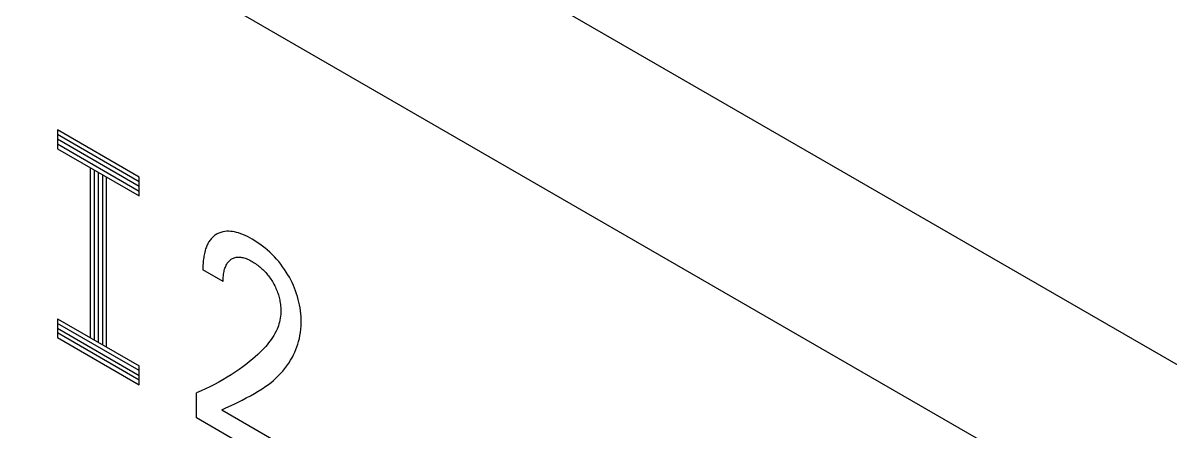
# Model space of a CAD drawing. Extents: x 0 to 420, y 0 to 297.
# Drawn here: x 195.1 to 205.02, y 177.19 to 180.72 of the extents above; entities that cross this region are included whole.
import ezdxf

# ---------------------------------------------------------------- set-up
doc = ezdxf.new("R2010")
doc.units = 0
doc.header["$LTSCALE"] = 23.1
doc.layers.add('40000_ISO', color=7, linetype='CONTINUOUS')

msp = doc.modelspace()

# ---------------------------------------------------------------- linework, layer by layer
at = {"layer": '40000_ISO', "color": 7, "linetype": 'CONTINUOUS'}
for p, q in [((220.7162, 168.7339), (171.572, 197.1066)), ((220.0091, 167.5092), (170.8649, 195.8819)), ((195.4016, 179.7926), (195.4016, 179.6293)), ((196.1087, 179.3844), (195.4016, 179.7926)), ((196.1087, 179.3435), (195.4016, 179.7518)), ((196.1087, 179.3027), (195.4016, 179.7109)), ((195.4016, 179.6701), (196.1087, 179.2619)), ((195.4016, 179.6293), (196.1087, 179.2211)), ((195.6845, 179.466), (195.6845, 177.9963)), ((195.7198, 179.4456), (195.7198, 177.9759)), ((195.7552, 179.4252), (195.7552, 177.9555)), ((195.7905, 179.4048), (195.7905, 177.9351)), ((195.8259, 177.9146), (195.8259, 179.3844)), ((196.1087, 179.2211), (196.1087, 179.3844)), ((196.8669, 178.9157), (196.8486, 178.9141)), ((196.8829, 178.9158), (196.8669, 178.9157)), ((196.8992, 178.9149), (196.8829, 178.9158)), ((196.916, 178.9129), (196.8992, 178.9149)), ((196.7093, 178.8209), (196.705, 178.8133)), ((196.7139, 178.8283), (196.7093, 178.8209)), ((196.719, 178.8357), (196.7139, 178.8283)), ((196.7243, 178.8428), (196.719, 178.8357)), ((196.7298, 178.8496), (196.7243, 178.8428)), ((196.7356, 178.8561), (196.7298, 178.8496)), ((196.7416, 178.8622), (196.7356, 178.8561)), ((196.7478, 178.8681), (196.7416, 178.8622)), ((196.7543, 178.8736), (196.7478, 178.8681)), ((196.7609, 178.8788), (196.7543, 178.8736)), ((196.7678, 178.8837), (196.7609, 178.8788)), ((196.7749, 178.8882), (196.7678, 178.8837)), ((196.7821, 178.8925), (196.7749, 178.8882)), ((196.7898, 178.8965), (196.7821, 178.8925)), ((196.7977, 178.9001), (196.7898, 178.8965)), ((196.8139, 178.9062), (196.7977, 178.9001)), ((196.8309, 178.9109), (196.8139, 178.9062)), ((196.8486, 178.9141), (196.8309, 178.9109)), ((196.9329, 178.9098), (196.916, 178.9129)), ((196.9502, 178.9058), (196.9329, 178.9098)), ((196.9676, 178.9008), (196.9502, 178.9058)), ((196.9868, 178.8943), (196.9676, 178.9008)), ((197.0061, 178.8868), (196.9868, 178.8943)), ((197.0255, 178.8784), (197.0061, 178.8868)), ((197.0451, 178.869), (197.0255, 178.8784)), ((197.0647, 178.8588), (197.0451, 178.869)), ((197.0843, 178.8479), (197.0647, 178.8588)), ((197.1072, 178.8342), (197.0843, 178.8479)), ((197.1301, 178.8196), (197.1072, 178.8342)), ((197.153, 178.8039), (197.1301, 178.8196)), ((196.673, 178.7246), (196.6705, 178.7125)), ((196.6753, 178.7344), (196.673, 178.7246)), ((196.6778, 178.744), (196.6753, 178.7344)), ((196.6804, 178.7534), (196.6778, 178.744)), ((196.6833, 178.7626), (196.6804, 178.7534)), ((196.6864, 178.7716), (196.6833, 178.7626)), ((196.6897, 178.7804), (196.6864, 178.7716)), ((196.6932, 178.789), (196.6897, 178.7804)), ((196.6969, 178.7973), (196.6932, 178.789)), ((196.7008, 178.8055), (196.6969, 178.7973)), ((196.705, 178.8133), (196.7008, 178.8055)), ((197.1757, 178.7872), (197.153, 178.8039)), ((197.1982, 178.7694), (197.1757, 178.7872)), ((197.2186, 178.7522), (197.1982, 178.7694)), ((197.2387, 178.7341), (197.2186, 178.7522)), ((197.2585, 178.715), (197.2387, 178.7341)), ((196.6602, 178.6222), (196.6597, 178.6087)), ((196.6609, 178.6355), (196.6602, 178.6222)), ((196.6618, 178.6488), (196.6609, 178.6355)), ((196.6631, 178.6619), (196.6618, 178.6488)), ((196.6645, 178.6748), (196.6631, 178.6619)), ((196.6662, 178.6876), (196.6645, 178.6748)), ((196.6682, 178.7001), (196.6662, 178.6876)), ((196.6705, 178.7125), (196.6682, 178.7001)), ((196.8571, 178.6151), (196.861, 178.6236)), ((196.861, 178.6236), (196.8654, 178.6317)), ((196.8654, 178.6317), (196.8698, 178.6389)), ((196.8698, 178.6389), (196.8746, 178.6458)), ((196.8746, 178.6458), (196.8798, 178.6522)), ((196.8798, 178.6522), (196.8852, 178.6582)), ((196.8852, 178.6582), (196.891, 178.6637)), ((196.891, 178.6637), (196.8971, 178.6688)), ((196.8971, 178.6688), (196.9035, 178.6735)), ((196.9035, 178.6735), (196.9099, 178.6775)), ((196.9099, 178.6775), (196.9167, 178.6811)), ((196.9167, 178.6811), (196.9237, 178.6842)), ((196.9237, 178.6842), (196.9309, 178.6868)), ((196.9309, 178.6868), (196.9384, 178.6889)), ((196.9384, 178.6889), (196.9461, 178.6905)), ((196.9461, 178.6905), (196.954, 178.6917)), ((196.954, 178.6917), (196.9622, 178.6922)), ((196.9622, 178.6922), (196.9705, 178.6923)), ((196.9705, 178.6923), (196.979, 178.6919)), ((196.979, 178.6919), (196.9876, 178.6909)), ((196.9876, 178.6909), (196.9964, 178.6895)), ((196.9964, 178.6895), (197.0053, 178.6876)), ((197.0053, 178.6876), (197.0143, 178.6853)), ((197.0143, 178.6853), (197.0241, 178.6822)), ((197.0241, 178.6822), (197.034, 178.6787)), ((197.034, 178.6787), (197.044, 178.6746)), ((197.044, 178.6746), (197.054, 178.6702)), ((197.054, 178.6702), (197.0641, 178.6653)), ((197.0641, 178.6653), (197.0742, 178.66)), ((197.0742, 178.66), (197.0843, 178.6544)), ((197.0843, 178.6544), (197.0941, 178.6486)), ((197.0941, 178.6486), (197.1039, 178.6425)), ((197.1039, 178.6425), (197.1137, 178.636)), ((197.1137, 178.636), (197.1235, 178.6293)), ((197.1235, 178.6293), (197.1332, 178.6222)), ((197.1332, 178.6222), (197.1429, 178.6147)), ((197.278, 178.695), (197.2585, 178.715)), ((197.297, 178.6741), (197.278, 178.695)), ((197.3148, 178.6532), (197.297, 178.6741)), ((197.3322, 178.6315), (197.3148, 178.6532)), ((197.3489, 178.609), (197.3322, 178.6315)), ((196.6597, 178.6087), (196.6594, 178.5951)), ((196.6594, 178.5951), (196.6594, 178.5814)), ((196.8349, 178.4801), (196.6594, 178.5814)), ((196.8354, 178.5059), (196.8361, 178.5186)), ((196.8361, 178.5186), (196.8372, 178.5311)), ((196.8372, 178.5311), (196.8386, 178.5434)), ((196.8386, 178.5434), (196.8404, 178.5555)), ((196.8404, 178.5555), (196.8425, 178.5672)), ((196.8425, 178.5672), (196.8447, 178.5774)), ((196.8447, 178.5774), (196.8473, 178.5873)), ((196.8473, 178.5873), (196.8502, 178.5969)), ((196.8502, 178.5969), (196.8535, 178.6062)), ((196.8535, 178.6062), (196.8571, 178.6151)), ((197.1429, 178.6147), (197.1525, 178.6069)), ((197.1525, 178.6069), (197.1612, 178.5995)), ((197.1612, 178.5995), (197.1698, 178.5918)), ((197.1698, 178.5918), (197.1784, 178.5838)), ((197.1784, 178.5838), (197.1868, 178.5755)), ((197.1868, 178.5755), (197.1951, 178.5669)), ((197.1951, 178.5669), (197.2033, 178.558)), ((197.2033, 178.558), (197.2113, 178.5488)), ((197.2113, 178.5488), (197.2189, 178.5396)), ((197.2189, 178.5396), (197.2264, 178.5302)), ((197.2264, 178.5302), (197.2337, 178.5205)), ((197.2337, 178.5205), (197.2407, 178.5107)), ((197.3651, 178.5859), (197.3489, 178.609)), ((197.3807, 178.5622), (197.3651, 178.5859)), ((197.3943, 178.54), (197.3807, 178.5622)), ((197.4073, 178.5174), (197.3943, 178.54)), ((196.8349, 178.4801), (196.835, 178.4931)), ((196.835, 178.4931), (196.8354, 178.5059)), ((197.2407, 178.5107), (197.2476, 178.5006)), ((197.2476, 178.5006), (197.2543, 178.4903)), ((197.2543, 178.4903), (197.2608, 178.4799)), ((197.2608, 178.4799), (197.2675, 178.4685)), ((197.2675, 178.4685), (197.2739, 178.4569)), ((197.2739, 178.4569), (197.28, 178.4452)), ((197.28, 178.4452), (197.2858, 178.4334)), ((197.2858, 178.4334), (197.2913, 178.4215)), ((197.2913, 178.4215), (197.2965, 178.4096)), ((197.4196, 178.4945), (197.4073, 178.5174)), ((197.4313, 178.4712), (197.4196, 178.4945)), ((197.4421, 178.4478), (197.4313, 178.4712)), ((197.4521, 178.4242), (197.4421, 178.4478)), ((197.4614, 178.3999), (197.4521, 178.4242)), ((197.2965, 178.4096), (197.3013, 178.3975)), ((197.3013, 178.3975), (197.3053, 178.3866)), ((197.3053, 178.3866), (197.309, 178.3756)), ((197.309, 178.3756), (197.3125, 178.3646)), ((197.3125, 178.3646), (197.3156, 178.3536)), ((197.3156, 178.3536), (197.3185, 178.3426)), ((197.3185, 178.3426), (197.3211, 178.3317)), ((197.3211, 178.3317), (197.3235, 178.3209)), ((197.3235, 178.3209), (197.3256, 178.3101)), ((197.4698, 178.3756), (197.4614, 178.3999)), ((197.4774, 178.3513), (197.4698, 178.3756)), ((197.484, 178.327), (197.4774, 178.3513)), ((197.4899, 178.3029), (197.484, 178.327)), ((197.3256, 178.3101), (197.3279, 178.2964)), ((197.3279, 178.2964), (197.3299, 178.2828)), ((197.3299, 178.2828), (197.3314, 178.2693)), ((197.3314, 178.2693), (197.3326, 178.2561)), ((197.3326, 178.2561), (197.3333, 178.243)), ((197.3333, 178.243), (197.3337, 178.2302)), ((197.3337, 178.2302), (197.3337, 178.2176)), ((197.4949, 178.279), (197.4899, 178.3029)), ((197.4996, 178.2526), (197.4949, 178.279)), ((197.5033, 178.2265), (197.4996, 178.2526)), ((197.5061, 178.2008), (197.5033, 178.2265)), ((195.4016, 178.1596), (195.4016, 177.9963)), ((195.4016, 178.1596), (196.1087, 177.7514)), ((197.3217, 178.1305), (197.3173, 178.1146)), ((197.3256, 178.1469), (197.3217, 178.1305)), ((197.3288, 178.1637), (197.3256, 178.1469)), ((197.3312, 178.1811), (197.3288, 178.1637)), ((197.3329, 178.1991), (197.3312, 178.1811)), ((197.3337, 178.2176), (197.3329, 178.1991)), ((197.508, 178.1756), (197.5061, 178.2008)), ((197.509, 178.1508), (197.508, 178.1756)), ((197.5083, 178.0975), (197.5092, 178.1264)), ((197.5092, 178.1264), (197.509, 178.1508)), ((196.1087, 177.7105), (195.4016, 178.1188)), ((195.4016, 178.0779), (196.1087, 177.6697)), ((196.1087, 177.6289), (195.4016, 178.0371)), ((197.2826, 178.0323), (197.2725, 178.0146)), ((197.292, 178.0507), (197.2826, 178.0323)), ((197.3008, 178.0699), (197.292, 178.0507)), ((197.3068, 178.0844), (197.3008, 178.0699)), ((197.3123, 178.0993), (197.3068, 178.0844)), ((197.3173, 178.1146), (197.3123, 178.0993)), ((197.4987, 178.015), (197.5029, 178.0418)), ((197.5029, 178.0418), (197.5062, 178.0692)), ((197.5062, 178.0692), (197.5083, 178.0975)), ((195.4016, 177.9963), (196.1087, 177.5881)), ((197.2149, 177.9351), (197.2024, 177.9205)), ((197.2272, 177.95), (197.2149, 177.9351)), ((197.2392, 177.9653), (197.2272, 177.95)), ((197.2508, 177.9812), (197.2392, 177.9653)), ((197.2619, 177.9976), (197.2508, 177.9812)), ((197.2725, 178.0146), (197.2619, 177.9976)), ((197.4721, 177.9155), (197.48, 177.9393)), ((197.48, 177.9393), (197.4871, 177.9638)), ((197.4871, 177.9638), (197.4934, 177.9891)), ((197.4934, 177.9891), (197.4987, 178.015)), ((197.1115, 177.8299), (197.0875, 177.8092)), ((197.135, 177.8514), (197.1115, 177.8299)), ((197.158, 177.8736), (197.135, 177.8514)), ((197.1805, 177.8966), (197.158, 177.8736)), ((197.2024, 177.9205), (197.1805, 177.8966)), ((197.4182, 177.801), (197.4331, 177.8275)), ((197.4331, 177.8275), (197.4438, 177.8484)), ((197.4438, 177.8484), (197.4539, 177.8701)), ((197.4539, 177.8701), (197.4633, 177.8924)), ((197.4633, 177.8924), (197.4721, 177.9155)), ((196.1087, 177.5881), (196.1087, 177.7514)), ((197.0054, 177.7447), (196.972, 177.7207)), ((197.0382, 177.7694), (197.0054, 177.7447)), ((197.063, 177.789), (197.0382, 177.7694)), ((197.0875, 177.8092), (197.063, 177.789)), ((197.3501, 177.7062), (197.3683, 177.7283)), ((197.3683, 177.7283), (197.3858, 177.7514)), ((197.3858, 177.7514), (197.4024, 177.7757)), ((197.4024, 177.7757), (197.4182, 177.801)), ((196.8323, 177.6317), (196.7959, 177.611)), ((196.8683, 177.653), (196.8323, 177.6317)), ((196.9038, 177.6752), (196.8683, 177.653)), ((196.9382, 177.6975), (196.9038, 177.6752)), ((196.972, 177.7207), (196.9382, 177.6975)), ((197.2491, 177.6091), (197.2705, 177.6268)), ((197.2705, 177.6268), (197.2913, 177.6454)), ((197.2913, 177.6454), (197.3116, 177.6647)), ((197.3116, 177.6647), (197.3312, 177.685)), ((197.3312, 177.685), (197.3501, 177.7062)), ((196.6432, 177.5347), (196.6037, 177.5174)), ((196.6822, 177.5528), (196.6432, 177.5347)), ((196.7208, 177.5716), (196.6822, 177.5528)), ((196.759, 177.5912), (196.7208, 177.5716)), ((196.7959, 177.611), (196.759, 177.5912)), ((197.1045, 177.512), (197.1386, 177.5322)), ((197.1386, 177.5322), (197.1721, 177.5533)), ((197.1721, 177.5533), (197.2048, 177.5757)), ((197.2048, 177.5757), (197.2272, 177.592)), ((197.2272, 177.592), (197.2491, 177.6091)), ((196.6037, 177.3023), (196.6037, 177.5174)), ((196.929, 177.4218), (196.9643, 177.4389)), ((196.9643, 177.4389), (196.9997, 177.4564)), ((196.9997, 177.4564), (197.0349, 177.4743)), ((197.0349, 177.4743), (197.0698, 177.4928)), ((197.0698, 177.4928), (197.1045, 177.512)), ((196.8243, 177.371), (196.8589, 177.388)), ((196.8243, 177.371), (197.537, 176.9595)), ((196.8589, 177.388), (196.929, 177.4218)), ((197.537, 176.7635), (196.6037, 177.3023))]:
    msp.add_line(p, q, dxfattribs=at)

doc.saveas('drawing.dxf')
